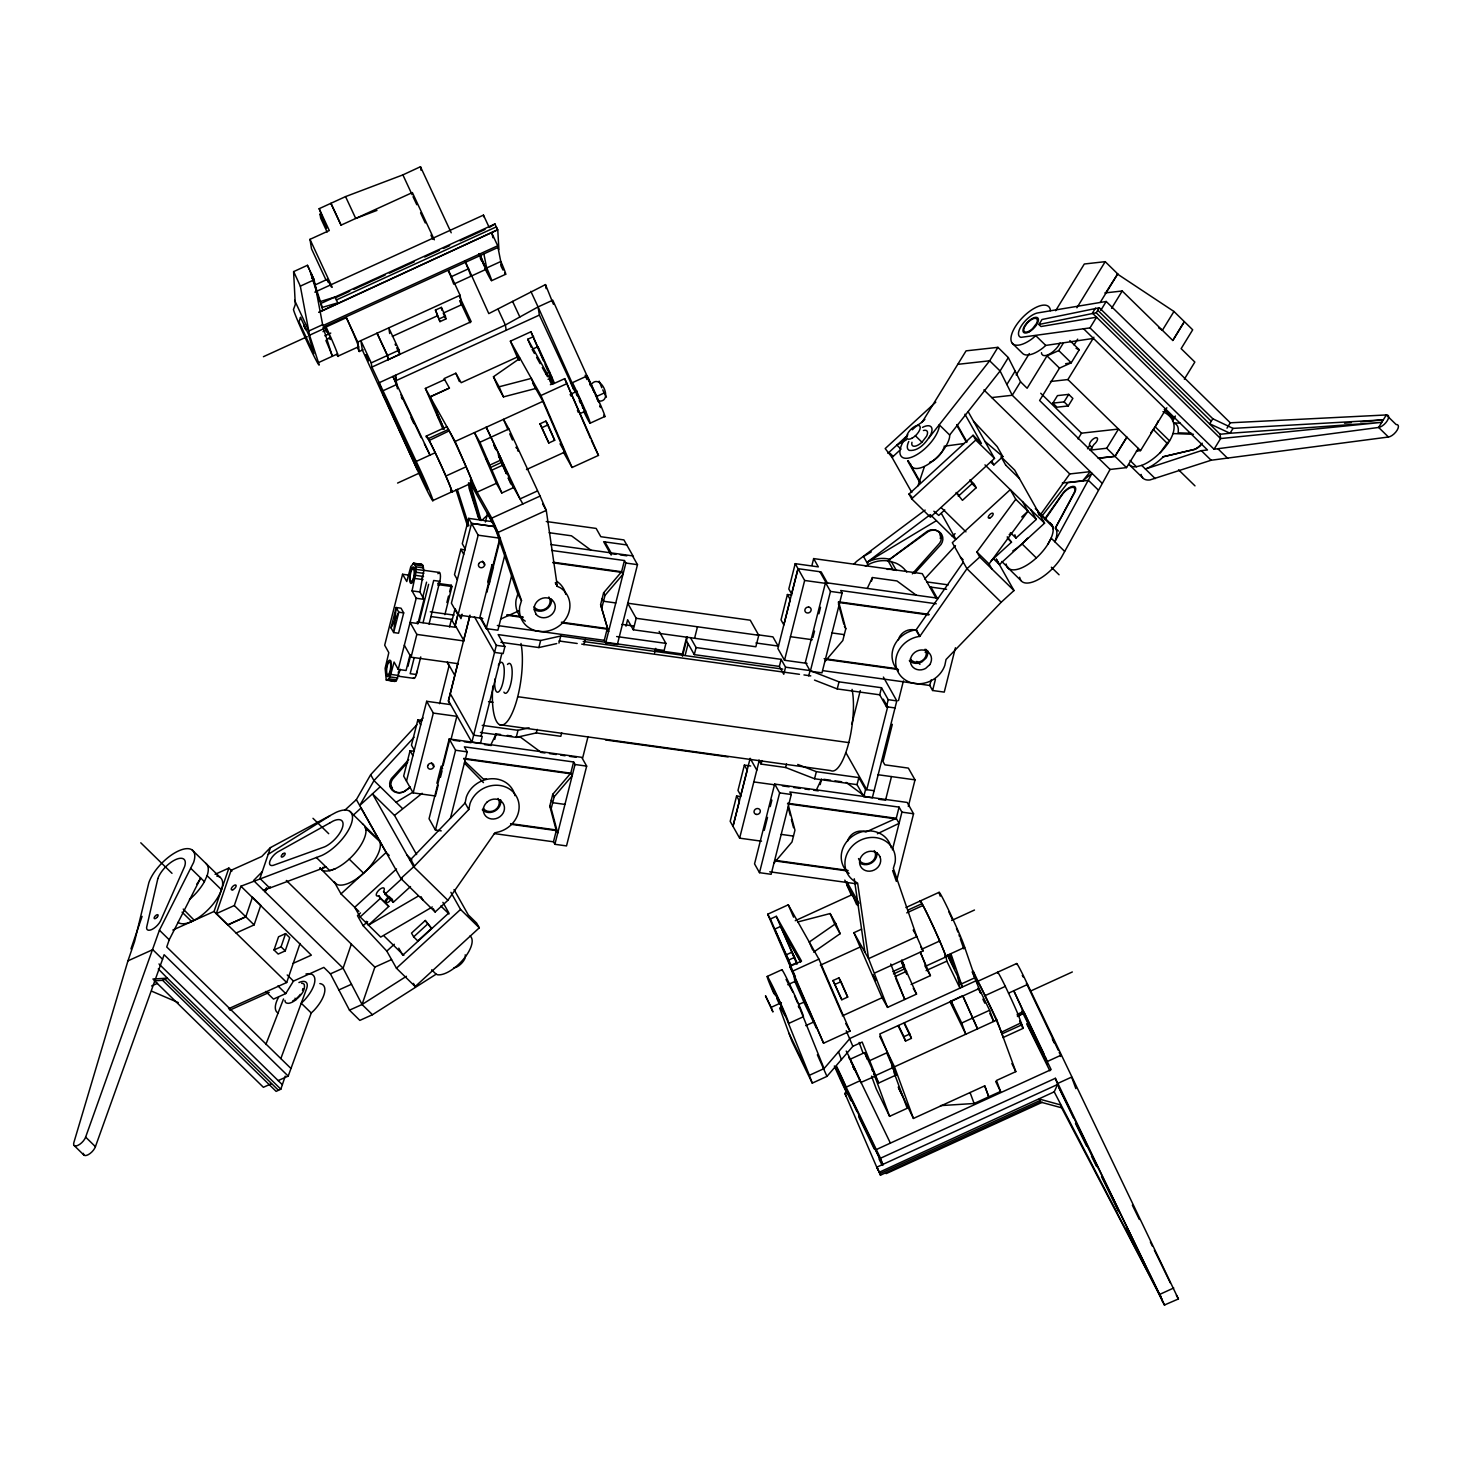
<?xml version="1.0" encoding="UTF-8"?>
<svg xmlns="http://www.w3.org/2000/svg" width="1472" height="1472" viewBox="0 0 1472 1472"><rect width="100%" height="100%" fill="white"/><g stroke="black" fill="none" stroke-linecap="round" stroke-linejoin="round"><path stroke-width="1.5" d="M410.007 654.93L406.07 670.496L398.231 669.41L416.19 598.258L412.031 590.879L415.987 572.258L415.785 566.83L413.761 563.15L410.817 566.536L406.769 581.532L402.574 574.264L408.922 575.147M417.864 623.797L424.028 599.343L419.87 591.965L423.862 570.437L422.464 564.714L413.761 563.15M1050.309 310.739L1050.327 309.819A25.852 11.169 -45.6 0 0 1028.394 312.248A25.852 11.169 -45.6 0 0 1011.062 340.529A25.852 11.169 -45.6 0 0 1032.994 338.082L1035.754 335.653L1045.764 345.423L1093.42 338.413M912.364 429.769A25.852 11.169 -45.6 0 1 917.369 425.353L922.263 422.004L966.074 350.851L997.924 347.337L1008.32 357.586L1000.095 370.981L949.661 434.994L949.624 436.982A25.852 11.169 -45.6 0 1 929.77 463.257A25.852 11.169 -45.6 0 1 910.432 463.809M416.907 724.702L370.65 774.714L356.371 799.627L400.862 878.49L435.142 911.996L447.893 900.312L413.65 866.769L409.97 860.255L465.097 802.994L466.33 797.07A25.852 23.147 -29.4 0 1 491.832 778.725A25.852 23.147 -29.4 0 1 514.961 795.671M400.862 878.49L414.478 866.07L468.777 809.526L470.01 803.602A25.852 23.147 -29.4 0 1 512.845 791.697A25.852 23.147 -29.4 0 1 498.861 831.864L494.923 832.802L447.893 900.312M439.558 703.69L449.07 665.786L447.175 662.437M457.645 664.24L448.371 701.316L450.193 704.554L426.659 701.298L406.493 781.098M898.49 700.58L903.403 680.947M402.574 574.264L384.689 645.196L388.81 652.685L385.13 668.325L386.253 679.99L395.931 681.094L400.366 669.318M391.018 627.845L396.152 607.513L401.046 608.194L403.696 612.886L398.562 633.218L393.668 632.537L391.018 627.845L398.802 612.205L396.152 607.513L393.668 632.537L398.802 612.205L403.696 612.886M387.118 680.414L390.08 676.918L394.073 662.032L398.231 669.41M422.648 597.706L426.567 582.158M407.91 666.43L410.706 655.334M419.115 622.067L428.628 584.329M458.381 663.743L411.074 657.193L416.834 634.414L410.081 622.435L417.919 623.539L417.054 621.975L455.934 627.366L451.444 619.381L430.946 616.547M414.092 658.15L410.173 673.679L416.318 674.526L420.753 656.917M423.053 622.638L433.688 580.483L439.815 581.33L429.033 624.146M446.881 602.563L448.518 596.068M449.622 591.744L451.26 585.249L437.718 583.372M414.331 751.309L410.062 750.72L403.659 776.075L413.135 792.874L435.436 795.984L438.178 785.165M422.133 720.434L417.846 719.826L411.461 745.182L414.276 750.186M465.17 549.866L460.883 549.258L454.498 574.614L457.332 579.637M492.218 521.64L468.685 518.383L462.282 543.72L465.115 548.725M444.875 614.67L451.978 586.537L451.26 585.249M498.254 534.336L493.819 526.479L471.518 523.406L451.407 603.207L458.05 615.002L482.798 618.442M449.53 626.98L451.444 619.381M452.07 620.522L455.05 608.727L458.031 614.026L455.069 625.821M413.135 792.874L433.32 713.074L426.659 701.298M458.05 615.002L478.161 535.201L468.685 518.383M485.374 522.026L487.563 513.378M469.991 615.149L448.426 700.635L471.868 742.238L480.461 743.434L482.246 736.368L473.653 735.172L450.211 693.551M436.89 783.27L441.195 766.176L442.612 768.678M450.45 818.266L467.213 751.861L464.379 746.838L573.602 761.981L570.768 773.186L552.754 794.291L549.792 806.086L556.287 830.594L553.472 841.8L554.889 844.302L566.518 845.922L586.666 766.121L581.698 757.326L449.199 738.944L429.051 818.763L435.436 830.061L441.25 830.87M499.468 539.709L479.89 617.302L486.257 628.599L497.904 630.218L511.87 574.853M443.109 765.698L449.659 739.735M486.846 592.351L489.569 581.55M493.378 566.389L499.928 540.426M440.459 777.234L442.078 770.813M450.892 739.919L456.854 716.33L433.32 713.074M435.436 830.061L455.566 750.242L449.199 738.944M486.257 628.599L505.282 553.233M471.868 742.238L496.322 645.343L480.7 617.596M481.013 736.166L501.878 653.421L503.13 653.605L504.914 646.521L498.18 634.598L540.647 640.486L560.74 636.014L664.13 650.44L665.914 643.374L659.162 631.396M494.702 739.459L496.119 733.866L500.572 734.491M480.442 732.43L516.212 737.38L517.997 730.314L529.147 727.83M500.866 642.289L538.862 647.551L540.647 640.486M516.212 737.38L536.286 732.927L537.188 729.376M558.955 643.08L560.74 636.014M561.697 732.78L560.814 736.313L536.286 732.927M583.924 644.718L585.249 639.418M600.613 604.624L608.543 631.654L600.613 604.624L603.594 592.848L621.607 571.725L624.422 560.538L551.614 550.436M510.784 824.283L556.287 830.594L557.704 833.115L551.209 808.606L554.171 796.812L572.185 775.689L570.768 773.186L463.827 758.356M602.03 607.145L605.01 595.35L623.024 574.246L621.607 571.725L553.104 562.23M550.675 544.511L632.537 555.864L637.486 564.659L617.357 644.46L605.71 642.859L604.293 640.338L607.126 629.133L561.605 622.84M554.889 844.302L575.018 764.502L573.602 761.981M605.71 642.859L625.839 563.04L624.422 560.538M582.599 758.172L588.046 736.57M625.986 626.17L627.624 619.73L633.291 629.777L755.854 646.778L758.761 635.278L750.26 620.209L627.679 603.207L636.18 618.295L633.291 629.777M654.58 652.85L655.702 648.398M686.743 636.806L682.401 653.973L655.169 650.201M682.474 656.236L687.295 637.118M685.29 654.801L688.105 643.669M694.582 638.278L697.47 626.796M696.072 647.551L781.135 659.346L785.551 667.184L783.766 674.268L779.35 666.43L694.287 654.635L696.072 647.551L690.442 637.578M740.858 796.591L736.589 796.002L730.186 821.339L739.625 838.157L761.502 841.193M744.372 765.109L737.987 790.464L740.784 795.45L747.206 770.132L744.372 765.109L750.683 765.992M787.41 594.541L781.025 619.896L783.858 624.919L790.225 599.527L787.41 594.541L791.697 595.13M936.192 598.386L922.263 573.657L813.648 558.587L818.322 566.867L795.211 563.666L788.808 589.002L791.623 593.989L798.045 568.689L821.155 571.89L827.595 583.335M798.008 568.67L777.878 648.49L784.521 660.266L807.006 663.394M779.35 666.43L781.135 659.346M739.625 838.157L759.276 760.306M784.521 660.266L804.65 580.465L795.211 563.666M883.402 677.083L896.798 700.874L872.344 797.769L863.77 796.591L857.035 784.65L814.568 778.762L785.625 767.501L761.098 764.097L761.999 760.564M812.029 565.082L813.648 558.587M896.779 880.274L913.56 813.758L907.194 802.442L774.677 784.079L754.547 863.88L759.497 872.675L771.144 874.294L791.274 794.494L789.875 791.973L899.079 807.116L901.913 812.139L892.4 849.841M938.253 598.258L825.516 582.618L805.368 662.437L810.336 671.232L821.983 672.851L842.113 593.032L840.696 590.511L936.266 603.778M764.244 830.374L767.519 817.402M770.242 806.582L771.88 800.087M812.894 637.578L814.531 631.083M818.892 613.787L820.53 607.292M785.625 767.501L786.508 763.95M808.735 675.887L810.06 670.588L785.551 667.184M759.497 872.675L779.645 792.874L774.677 784.079M810.336 671.232L830.466 591.413L825.516 582.618M839.279 604.238L845.793 628.746L842.812 640.522L824.798 661.646M814.568 778.762L816.353 771.678L797.732 764.446M895.013 707.94L886.438 706.744L879.704 694.821L837.237 688.933L839.022 681.849L810.06 670.588M820.18 784.594L821.597 779.001L816.426 789.857M871.479 581.274L872.436 577.539L896.945 580.943L916.283 595.203M851.773 724.371L860.292 690.589M887.174 569.351A30.838 27.6 -29.4 0 1 893.026 569.609L896.466 570.069M857.035 784.65L858.82 777.584L816.353 771.678M879.704 694.821L881.489 687.737L839.022 681.849M863.77 796.591L865.554 789.507L858.82 777.584M886.438 706.744L888.223 699.678L881.489 687.737M908.316 806.472L915.014 779.866L891.48 776.59L885.537 800.179L878.802 799.259M899.079 807.116L896.264 818.322L899.098 823.345L877.386 833.759M955.438 647.772L944.251 692.116L932.604 690.497L929.77 685.474L931.187 679.88M932.604 690.497L935.438 679.31M458.142 613.622L455.179 625.214L463.68 640.283L469.789 616.308M462.098 614.174L460.975 618.645L459.08 615.296M127.954 960.848L73.913 1142.382A8.078 3.496 -45.6 0 0 77.814 1145.418A8.078 3.496 -45.6 0 0 85.634 1137.102L159.418 930.194L193.586 862.482A30.838 13.303 -45.6 0 0 178.646 850.871A30.838 13.303 -45.6 0 0 148.856 882.666L134.614 941.381L127.954 960.848L152.757 949.661L162.546 959.247L95.422 1146.67A8.078 3.496 -45.6 0 1 88.394 1154.6A8.078 3.496 -45.6 0 1 83.389 1153.349M470.286 483.166L494.739 526.81L517.813 594.062L516.065 599.914A25.852 23.129 -29.4 0 0 525.265 621.166M447.028 427.211A30.838 1.288 65.4 0 1 448.408 429.456L450.524 433.412A30.838 1.288 65.4 0 1 466.109 466.79A30.838 1.288 65.4 0 1 471.702 482.411L470.322 480.166L491.777 518.126L498.419 533.342L521.493 600.613L519.745 606.464A25.852 23.129 -29.4 0 0 553.895 629.022A25.852 23.129 -29.4 0 0 560.427 587.825L557.318 586.353L555.478 583.078M154.431 980.794L162.619 980.334L276.129 1091.378L280.839 1089.188L285.237 1076.142M917.976 485.815L924.416 466.624M236.09 933.027L254.104 924.913L260.765 905.317L252.448 897.202L245.824 916.817L227.81 924.931L216.292 913.652L231.141 870.265L261.814 856.465L270.259 847.706L336.021 812.397A30.838 13.322 -45.6 0 1 351.422 823.51A30.838 13.322 -45.6 0 1 321.853 855.453L240.911 886.218L234.306 905.538L216.292 913.652M322.81 867.431A30.838 13.322 -45.6 0 0 326.066 867.008L269.726 888.039L259.937 878.453L270.498 847.596M270.186 886.678L269.726 888.039L263.359 890.118L253.57 880.532L262.274 871.645M278.153 1080.595L288.199 1076.106L311.254 1012.994L313.941 1010.436A25.852 11.15 -45.6 0 0 319.866 983.572M130.953 948.925L142.085 916.394M162.546 959.247L164.11 954.702L288.199 1076.106M196.678 884.267A30.838 13.303 -45.6 0 0 200.689 878.03L169.225 939.78L166.741 946.974L290.849 1068.378M194.304 920.35L183.227 909.089M172.831 930.046L214.047 911.462L228.896 868.075L231.932 871.056M266.469 887.8L265.089 891.811L343.105 968.171L362.057 1004.511L372.471 1014.705L436.135 974.188L437.626 974.777A25.852 11.169 -45.6 0 0 463.496 959.174A25.852 11.169 -45.6 0 0 470.065 935.971M274.013 949.974L278.539 936.799L285.568 933.616L289.745 937.701L285.237 950.875L278.19 954.058L274.013 949.974L281.06 946.809L285.568 933.616M228.528 1008.762L286.69 982.523L300.049 943.478M351.348 944.104L343.105 968.171L330.427 973.857L323.84 967.398L293.462 981.088L285.752 993.582L273.479 999.102L265.678 991.447M330.427 973.857L349.471 1010.178L362.057 1004.511L374.863 967.122L391.534 959.578M280.839 1058.589L306.654 988.54A15.953 6.882 -45.6 0 0 298.926 982.542M265.843 1044.494L283.526 998.973M189.483 899.521A30.838 13.303 -45.6 0 0 204.406 881.654L207.092 875.693A30.838 13.303 -45.6 0 0 205.786 863.31M1149.577 1274.108L1161.555 1298.709L1061.625 1107.79L1040.428 1102.05L880.477 1175.19L879.373 1172.19L1054.21 1091.838L1057.614 1084.478L1055.35 1078.295L880.514 1158.225L882.777 1164.444L847.854 1091.985L844.91 1093.328L846.014 1096.327M490.93 744.74L496.119 733.866M867.247 588.414L872.436 577.539M1019.654 577.226A30.838 13.303 -45.6 0 0 1036.325 580.538A30.838 13.303 -45.6 0 0 1061.367 557.465L1110.054 469.458L1126.522 467.618L1138.298 448.426M1167.664 442.226L1160.194 452.787M1142.64 477.774L1129.134 464.563A30.838 13.322 -45.6 0 0 1136.421 466.734L1141.702 465.391A30.838 13.322 -45.6 0 0 1159.752 453.045C1171.528 441.582 1183.488 421.82 1162.972 411.608M957.794 364.338L989.662 360.787L1000.095 370.981L1012.258 395.269L1092.003 473.34L1054.817 541.751A30.838 13.303 -45.6 0 0 1055.369 528.062L1075.038 491.795A10.451 4.508 -45.6 0 0 1072.812 486.367A10.451 4.508 -45.6 0 0 1063.097 492.918L1044.844 518.77M1047.88 544.235L1051.118 538.126L1064.606 551.338M1055.626 527.62L1073.382 494.261A9.789 4.232 -45.6 0 0 1072.15 487.342A9.789 4.232 -45.6 0 0 1061.625 495.567L1044.899 519.708M908.776 441.49A16.155 6.974 -45.6 0 0 907.819 449.107L909.126 450.358C918.602 451.518 926.164 442.52 930.525 435.031A16.155 6.974 -45.6 0 0 922.502 427.395M410.504 886.567L393.245 902.336L384.946 894.203L383.861 890.891A5.299 2.282 -45.6 0 0 382.223 887.984A5.299 2.282 -45.6 0 0 376.74 893.007A5.299 2.282 -45.6 0 0 378.378 895.933L388.792 906.402L368.478 925.115L360.143 916.946L354.715 907.304L396.52 868.958M393.245 902.336L392.159 899.006M1014.87 534.759L1015.956 538.071L1036.306 519.414L1030.86 509.754M1100.762 310.408L1106.208 301.466L1230.279 422.795L1386.311 414.957L1396.1 424.525A8.078 3.496 -45.6 0 1 1397.112 430.229A8.078 3.496 -45.6 0 1 1388.427 437.018L1211.143 460.239L1149.926 479.946A30.838 13.322 -45.6 0 1 1141.131 474.426M1227.004 428.168L1230.279 422.795M1106.208 301.466L1038.257 312.837A15.953 6.882 -45.6 0 0 1022.194 324.613A15.953 6.882 -45.6 0 0 1020.924 337.364L1089.998 327.906L1096.548 317.198L1040.98 326.526L1038.901 324.484L1042.029 319.498L1099.345 307.758L1212.836 418.766L1233.039 428.389L1383.294 419.87L1360.496 421.82M1089.998 327.906L1214.069 449.236L1220.582 438.564L1220.122 434.277L1096.217 312.763L1038.901 324.484M997.924 347.337L989.662 360.787L928.63 438.27M1006.866 384.523L1015.128 371.073M1016.177 374.955L1029.333 353.556M1055.626 310.721L1084.312 264.003L1105.214 261.666L1117.726 273.902L1100.228 302.404M1008.32 357.586L1020.538 381.782L1012.258 395.269L991.742 397.569M1063.318 343.105L1058.736 350.575L1046.997 355.893L1027.125 388.258L1020.538 381.782M1076.915 307.777L1105.214 261.666M1105.748 292.781L1117.726 273.902M1069.868 340.566L1079.252 349.747L1071.23 362.811L1059.49 368.129L1039.618 400.494L1110.054 469.458M1074.1 344.963L1077.651 339.149M1052.866 403.126L1057.466 395.618L1068.709 394.367L1072.867 398.434L1068.267 405.941L1057.025 407.192L1052.866 403.126L1064.09 401.874L1068.267 405.941M1050.493 381.506L1067.899 379.555L1093.88 337.217M1111.581 308.329L1122.216 290.996L1172.798 340.474L1184.353 321.65L1172.798 340.492M1064.09 401.874L1068.709 394.367M1077.982 438.914L1081.515 433.173L1118.499 429.051L1106.723 448.242L1090.09 450.138L1093.972 444.434A5.299 2.282 -45.6 0 0 1097.542 438.638A5.299 2.282 -45.6 0 0 1093.034 439.134A5.299 2.282 -45.6 0 0 1089.482 444.93L1092.426 448.022M1087.514 448.794L1089.648 445.317M1117.303 273.958L1173.957 311.475L1162.383 330.298L1158.611 327.796M1136.421 451.076L1140.542 450.616L1166.836 407.744M1184.334 379.187L1194.841 362.057L1181.133 348.643L1192.688 329.802L1173.957 311.475M1172.558 420.974L1173.846 418.876A14.444 6.238 -45.6 0 0 1175.318 416.006M1233.039 428.389L1230.022 433.265L1220.122 434.277M1095.499 308.108L1092.39 313.113L1220.582 438.564L1381.766 422.354L1230.022 433.265L1209.69 423.789L1212.836 418.766M1096.217 312.763L1099.345 307.758M267.334 888.315L265.089 891.811L263.359 890.118M1041.624 516.506L1067.862 482.65L1082.619 481.013L1090.255 471.647L1069.758 473.947L1040.189 515.09M898.306 670.754A25.852 23.129 -29.4 0 1 912.309 630.605L916.246 629.666L963.295 562.175M1001.199 602.25L946.054 659.474L944.822 665.399A25.852 23.129 -29.4 0 1 901.968 677.286A25.852 23.129 -29.4 0 1 915.97 637.137L919.926 636.217L966.957 568.707L979.726 557.042L976.893 552L1015.754 499.266L1010.307 489.606L952.329 542.69L966.957 568.707L1001.199 602.25L1013.987 590.548L996.323 559.158M1150.736 433.026L1155.152 426.77A30.838 13.322 -45.6 0 0 1158.317 420.679M1013.987 590.548L991.926 569.002L989.092 563.96L1027.971 511.262L1022.506 501.566M773.978 863.107L791.991 841.984L794.954 830.19L788.458 805.681M293.664 271.566L300.325 286.138L309.543 335.211L319.166 364.743A30.838 1.288 65.4 0 1 307.078 341.817A30.838 1.288 65.4 0 1 293.48 309.451L295.302 304.557L293.59 271.639L307.464 265.273L314.125 279.827L322.828 325.662L497.702 245.769L491.924 233.349L492.936 237.746M315.008 284.998L327.281 279.312L331.292 286.893M869.106 1060.907L886.733 1052.848L896.264 1074.946L878.655 1083.024L862.169 1042.047L852.858 1046.316L826.951 1076.382L812.268 1083.134L809.379 1075.296L824.081 1068.58L849.97 1038.441L976.175 980.72L963.718 944.472A30.838 1.288 65.4 0 0 946.68 906.053A30.838 1.288 65.4 0 0 940.24 896.172M407.762 762.165L394.091 777.51A9.789 8.758 -29.4 0 0 393.245 790.262A9.789 8.758 -29.4 0 0 406.732 789.857L410.302 787.189M912.327 573.859L938.124 544.898A9.789 8.758 -29.4 0 0 938.989 532.146A9.789 8.758 -29.4 0 0 925.502 532.551L888.002 560.593M408.682 759.644L391.442 778.522A10.451 9.347 -29.4 0 0 392.086 790.114A10.451 9.347 -29.4 0 0 404.211 791.476L410.007 787.318M914.517 573.418L941.086 544.401A10.451 9.347 -29.4 0 0 940.442 532.809A10.451 9.347 -29.4 0 0 928.317 531.466L889.861 559.268A30.838 27.582 -29.4 0 0 866.861 562.433L930.267 514.63L955.052 538.899M419.998 721.372L423.071 718.023M414.074 737.27L373.98 780.602L359.702 805.515L380.236 786.729M924.618 578.974L955.457 545.652M1021.715 517.003L1027.971 511.262L1036.306 519.414M344.65 810.354L356.371 799.627M352.728 815.672L361.1 807.962L386.161 852.472L389.197 855.453M416.613 854.57L394.514 815.414L422.188 793.279M335.046 883.31L319.866 867.836L322.386 870.228M380.199 841.91L365.479 828.147M358.874 911.389L340.989 893.89L386.161 852.472M360.474 912.916L357.475 915.658L363.142 925.704L386.805 951.114L396.446 968.226L415.196 986.571L479.302 927.802L476.597 923.036L468.262 914.866L454.02 889.566M360.143 916.946L380.494 898.288L379.022 895.657M384.946 894.203L402.169 878.416M363.142 925.704L367.632 921.582M935.787 402.169L885.187 448.574L892.05 457.424L911.812 492.476M887.892 453.339L906.752 436.043M921.582 422.446L924.876 419.428M892.05 457.424L899.539 450.542M386.805 951.114L394.312 944.251M425.242 920.515L411.516 933.101L413.65 936.873L417.809 940.958L431.535 928.372L425.242 920.515L431.535 928.372M413.65 936.873L427.377 924.287M968.153 411.663L994.52 458.399L930.414 517.187L911.665 498.842L908.978 494.058L973.066 435.27L981.401 443.44L964.933 414.221M396.446 968.226L460.534 909.457L450.91 892.345M911.665 498.842L975.752 440.054L973.066 435.27M958.29 496.266L972.017 483.681L969.882 479.89L974.059 483.975L976.175 487.747L962.449 500.333L956.156 492.494L958.934 495.199M944.766 509.919L938.768 515.421L933.855 511.226M990.601 462.098L993.876 464.894L1002.855 456.633L997.188 446.586L973.526 421.176M1038.606 512.587L1052.627 526.976M991.134 560.832L1011.503 542.156L1007.253 536.82M993.324 558.624L999.414 564.586L1044.568 523.167L1014.705 470.138L1001.015 456.706L1005.744 465.226M952.292 536.213L955.107 533.637M1045.764 345.423L1043.004 347.87A25.852 11.169 -45.6 0 1 1022.322 353.133L1012.331 343.344M925.134 510.085L856.943 561.126A30.838 27.582 -29.4 0 0 854.128 563.96M493.47 376.74L499.118 386.786L531.318 378.396L535.679 388.498L503.479 396.888L497.83 386.842L493.47 376.74L520.002 358.285M797.916 921.932L830.116 913.542L835.783 923.588L809.25 942.043L812.746 950.121M813.611 952.145L840.144 933.69L835.783 923.588M362.057 1004.511L406.419 976.286M268.198 854.312L329.967 815.819M318.946 312.138L497.683 229.761L496.34 226.854L336.37 299.957M396.078 802.277L413.485 791.826M871.277 551.89L863.549 556.526L868.13 564.678M866.861 562.433L936.45 520.665M366.307 921.27L368.478 925.115L418.25 896.098M432.308 906.973L380.696 937.094L368.478 925.115M906.494 439.742L896.871 445.096L901.048 449.181M178.038 922.318A30.838 13.303 -45.6 0 0 191.673 921.546L197.726 918.197A30.838 13.303 -45.6 0 0 220.303 892.676A30.838 13.303 -45.6 0 0 216.715 876.024M596.05 395.747L552.754 300.196L538.071 306.912L505.374 324.999L379.169 382.72L384.063 397.495L420.624 477.057A30.838 1.288 65.4 0 0 432.934 500.462A30.838 1.288 65.4 0 0 419.502 468.446L371.901 367.098L371.22 362.885L360.861 340.621L362.388 350.097L384.063 397.495M465.115 261.17L488.796 313.61L545.486 284.593L553.398 304.226M162.619 980.334L167.348 978.144L280.839 1089.188M557.318 586.353L546.278 510.379L540.077 496.082L508.889 428.978L479.909 442.262L474.481 432.602L496.395 483.313L501.823 492.973L513.581 487.6L502.173 462.134L490.47 467.489L487.821 462.447L486.238 458.51L489.79 465.115L501.492 459.761L486.257 427.193M893.467 973.967L905.17 968.613L916.522 994.097L887.542 1007.382L882.096 997.74L853.926 932.696L861.562 929.182M874.773 972.974L923.073 950.894L916.412 935.677L893.338 868.388L895.086 862.537A25.852 23.147 -29.4 0 0 860.936 839.978A25.852 23.147 -29.4 0 0 854.404 881.176L857.624 883.09L868.572 958.658L887.542 1007.382M327.134 232.024L320.675 218.132L319.994 213.863L326.692 228.105L319.166 208.674L345.552 196.604L402.886 174.892L420.477 166.722L451.223 232.797M326.03 280.085L311.512 248.805L309.985 239.347L329.305 230.534L319.166 208.674M341.062 225.161L330.906 203.302L341.081 225.142L412.381 192.574L434.332 239.826M300.325 286.138L314.125 279.827L311.402 273.939L312.027 278.3M314.824 292.137L483.46 215.114L489.238 227.534L494.997 223.946L322.166 302.901M335.174 297.914L349.747 291.254M353.906 289.358L385.13 275.08M389.307 273.185L414.294 261.777M424.69 257.011L439.263 250.369M443.44 248.455L449.678 245.603M460.092 240.856L485.079 229.448M319.148 312.322L497.683 229.761M322.662 324.668L308.862 330.979L294.621 300.306M497.702 245.769L497.978 247.443L323.086 327.336L332.341 356.279A30.838 1.288 65.4 0 0 325.901 340.529M363.087 349.747L359.223 351.514L357.714 342.056L346.362 317.658L326.122 326.986L331.126 338.137A30.838 1.288 65.4 0 1 337.566 353.887L338.21 356.058L358.469 346.785M309.543 335.211L323.343 328.9M263.414 356.702L307.225 336.683M323.012 331.66L326.95 329.857M480.571 256.717L485.834 269.413L453.726 284.133L451.021 276.81L468.63 268.75M324.834 335.782L330.758 333.077M326.453 339.517L330.39 337.714M357.714 342.056L460.092 295.283L448.647 270.627M491.464 280.747L505.558 274.307M318.541 362.572L337.566 353.887M435.473 310.058L441.361 307.372L445.39 316.075L445.869 318.946L439.981 321.632L435.473 310.058L439.981 321.632M392.343 336.389L437.166 315.91M443.274 313.113L461.619 304.722L460.092 295.283M439.521 318.762L445.39 316.075M371.22 362.885L399.114 350.115L388.774 327.87L389.694 333.537M371.901 367.098L471.187 321.669L459.54 296.645M399.114 350.115L399.758 354.402L388.056 359.757L387.375 355.488L377.034 333.242M530.84 291.364L538.071 306.912L539.378 315.082L396.262 380.549L395.416 375.286L397.422 388.81M518.365 359.683L510.379 341.173L530.932 331.77L549.166 372.545M531.245 347.318L527.749 339.241L533.618 336.554M518.218 356.647L461.178 382.702L455.842 373.226L444.084 378.598L449.42 388.074L430.1 396.906L444.121 429.364M442.943 428.959L425.371 388.424L444.691 379.574M449.438 388.001L430.118 396.851L443.826 428.518M545.781 374.035L549.7 372.25L537.979 346.656L532.11 349.342L534.428 353.464M548.081 379.353L552 377.568L550.105 374.219M426.236 436.117L446.513 426.843M426.586 437.662A30.838 1.288 65.4 0 1 428.15 438.711L448.408 429.456M550.381 384.67L554.3 382.886L549.7 372.25M429.106 440.514L449.199 430.854M563.482 452.272L572.056 467.489L598.478 455.4L564.696 378.654L552.938 384.026L527.749 339.241M510.379 341.173L540.942 395.508L567.382 383.419M425.371 388.424L455.161 441.434L543.278 401.175M416.19 461.435L435.215 452.714L438.527 459.742A30.838 1.288 65.4 0 1 450.524 490.194M577.208 391.184L570.161 394.404L570.934 395.968M590.934 384.91C600.447 371.386 614.321 402.886 598.368 401.065M397.587 483.055L420.403 472.604M596.602 396.446L604.826 392.693M540.022 423.789L545.891 421.102L548.026 424.874L554.686 440.294L548.817 442.98L540.022 423.789L548.817 442.98M542.156 427.561L548.026 424.874M580.428 413.43L585.727 411.001M450.69 490.434L451.426 491.666A30.838 1.288 65.4 0 0 445.85 476.045L466.109 466.79M590.014 423.255L604.698 416.539M490.47 467.489L491.942 470.12L503.645 464.766M432.639 500.646L451.665 491.924M451.959 492.016L472.236 482.761M496.395 483.313L477.075 492.145L455.161 441.434M526.479 469.568L565.193 451.886M537.243 491.041L520.039 498.916L486.22 427.23M491.777 518.126L540.077 496.082M767.703 914.222L788.256 904.82L818.91 959.137L850.006 1031.118L823.584 1043.206L789.783 966.46L801.522 961.087L776.278 916.32L770.39 919.006L767.703 914.222L795.248 977.978M780.638 926.422L774.769 929.108L791.071 965.319L796.959 962.651L780.638 926.422L800.4 961.455M795.266 920.681L852.306 894.59L856.686 904.746M786.49 954.702L792.359 952.016M905.906 907.543L939.173 892.271M907.819 910.138L922.006 903.661L924.122 907.635A30.838 1.306 65.4 0 1 939.706 940.994A30.838 1.306 65.4 0 1 945.282 956.616M767.206 976.433L781.89 969.717M906.752 912.879L922.962 905.464M789.783 966.46L792.47 971.226L818.91 959.137M820.382 965.19L861.12 946.57M787.814 984.713L794.862 981.493L794.144 976.562M951.648 920.478L974.482 910.027M771.162 1007.345L765.495 995.808L772.929 1011.963L771.162 1007.345L781.43 1002.653M833.023 980.554L838.893 977.868L841.009 981.64L847.688 997.059L841.8 999.746L833.023 980.554L841.8 999.746M835.139 984.326L841.009 981.64M798.523 1004.493L803.97 1002.174L794.862 981.493M921.472 949.348L939.706 940.994M892.786 971.594L904.489 966.258L901.802 960.02M894.958 976.598L906.66 971.244M945.006 956.174A30.838 1.288 65.4 0 0 945.668 956.046L964.694 947.342M925.557 966.239L945.815 956.966M805.773 1025.634L814.053 1021.844M926.09 970.618L946.827 961.142L945.723 955.291M842.297 1015.901L883.034 997.28M911.094 984.455L930.414 975.623L920.294 952.218M977.353 981.493L1016.655 963.534M950.434 1001.199L953.948 1008.449L951.096 1001.052L962.78 995.698L977.555 1028.836L962.706 995.753M972.293 971.906L979.064 988.577L879.778 1033.988L893.467 1067.347L875.84 1075.406M985.044 995.642L1005.321 986.387L1008.541 993.158A30.838 1.306 65.4 0 1 1018.109 1014.429L1023.206 1028.321L1002.929 1037.594A30.838 1.306 65.4 0 0 1001.972 1033.896L1000.242 1029.48A30.838 1.306 65.4 0 0 985.044 995.642A30.838 1.306 65.4 0 0 977.408 982.413M860.531 1082.601L875.435 1076.05L864.653 1052.609L849.97 1059.325L860.108 1080.706L846.142 1087.164L844.781 1084.036A25.852 1.086 65.4 0 0 836.519 1066.188M909.806 1033.988L911.407 1038.367L905.538 1041.054L903.937 1036.674L909.806 1033.988L904.415 1022.874M1008.541 993.158L1027.566 984.455L1178.41 1298.966L1164.407 1305.02L1126.558 1227.832M1030.621 991.042L1072.334 971.962M950.047 1001.733L965.798 1034.209L961.694 1023.022L989.607 1010.27L979.064 988.577M984.731 1085.839L988.761 1096.824L984.731 1085.839L913.431 1118.444L894.498 1066.814L996.875 1020.004L973.231 971.281L977.721 983.554M1017.134 1014.392L1023.058 1011.687L1023.574 1013.288L1017.704 1016.526M1017.226 1015.956L1023.574 1013.288M1021.458 1022.635L1001.365 1032.277M1001.972 1033.896L1022.23 1024.641M871.553 1076.142L876.208 1088.783L889.585 1116.346L907.194 1108.287L893.854 1072.058M996.875 1020.004L1015.809 1071.634L996.489 1080.466L1000.518 1091.451L974.114 1103.503L940.516 1105.619M1027.603 1024.935A30.838 1.306 65.4 0 0 1028.431 1025.929L1047.291 1063.667L1023.334 1012.037A30.838 1.306 65.4 0 0 1013.766 990.766L1047.218 1061.533L1061.018 1055.222M836.666 1067.623L876.3 1149.558L1051.137 1069.61L1047.218 1061.533M1055.35 1078.295L1057.834 1083.392L1071.634 1077.081L1075.866 1088.636M880.477 1175.19L876.907 1167.13L1057.614 1084.478L1161.022 1297.255L1054.21 1091.838M879.925 1173.681L1039.876 1100.559M886.162 1173.644L1042.268 1102.27M1173.736 1287.982L1159.936 1294.293L1162.604 1301.579M497.996 532.478L546.278 510.379L542.598 503.847M500.738 619.013L518.99 610.806M215.078 874.313L228.896 868.075M227.755 924.876L245.769 916.743L254.104 924.913M151.616 985.982L157.522 983.333M293.112 963.369L311.346 955.162L240.911 886.218M229.761 1010.16L269.229 992.404M338.854 989.938L351.495 984.253M372.471 1014.705L359.849 1020.39L349.471 1010.178M271.437 1083.686L263.396 1087.293L154.008 980.26M376.961 210.404L355.727 218.445L345.552 196.604M421.599 564.254L412.804 563.518M335.358 868.682L329.783 870.633L316.278 857.422M1083.429 328.624L1207.482 449.972L1201.336 450.653L1145.418 469.016A30.838 13.322 -45.6 0 0 1163.45 456.67L1194.307 449.402A10.451 4.508 -45.6 0 0 1202.238 443.182M1162.806 456.872L1193.24 449.751A9.789 4.232 -45.6 0 0 1200.655 445.409M538.862 647.551L556.729 643.577M1065.599 363.713L1071.23 362.811L1058.736 350.575M944.049 446.255L964.068 443.532M1214.069 449.236L1378.638 427.45A8.078 3.496 -45.6 0 0 1387.323 420.661A8.078 3.496 -45.6 0 0 1386.311 414.957L1378.638 427.45L1388.427 437.018M1098.333 458.197L1115.003 456.338L1126.834 437.202L1115.003 456.338L1098.388 458.252M1082.619 481.013L1088.434 480.369L1098.222 489.955M1104.81 292.946L1122.216 290.996M1153.441 429.585L1167.535 443.679M1062.287 483.037L1082.785 480.755L1092.003 473.34L1101.792 482.926M1344.543 423.182L1351.388 422.593M152.867 979.046L167.348 978.144L158.277 968.926M1180.25 423.145L1173.662 422.961A30.838 13.322 -45.6 0 1 1178.078 432.823L1191.547 433.32M1172.926 433.559L1193.424 434.295M865.554 789.507L874.129 790.703M478.161 535.201L500.462 538.274M501.878 653.421L494.537 652.409L474.444 616.75M546.278 521.511L596.16 528.43L600.815 536.71L623.926 539.911L633.438 556.729M926.918 581.918L948.318 584.881M549.166 532.717L571.467 535.808L590.806 550.068M471.518 523.406L495.052 526.663L488.483 515.034M626.796 544.934L603.649 541.733L611.174 555.073M929.752 586.942L946.588 589.278M615.94 554.3L611.561 553.693L604.918 541.898M620.319 554.907L626.87 555.809M804.65 580.465L826.528 583.501L819.886 571.706M625.839 563.04L637.486 564.659M830.466 591.413L842.113 593.032M838.488 601.809L928.998 614.358M552.957 562.819L620.834 572.24M838.341 602.398L928.832 614.946M414.626 563.61L422.464 564.714M415.306 564.862L423.145 565.947M415.785 566.83L423.623 567.916M416.006 569.351L423.862 570.437M424.175 570.363L439.484 572.479M415.987 572.258L423.826 573.362M615.774 602.95L603.52 601.257L602.103 598.736M832.048 632.942L844.302 634.634M415.693 575.386L423.531 576.472M415.159 578.496L422.998 579.582M438.435 584.66L451.978 586.537M790.464 636.695L812.342 639.731M757.123 634.69L772.929 636.879L778.246 646.3M636.18 618.295L758.761 635.278M412.031 590.879L419.87 591.965M621.902 624.386L633.199 625.95M755.927 642.97L778.504 646.116M416.19 598.258L424.028 599.343M507.104 614.67L522.946 616.86M561.402 622.196L606.648 628.47M824.154 658.628L896.558 668.674M506.994 615.259L522.928 617.467M825.663 659.438L898.472 669.539M616.658 636.548L665.914 643.374M430.266 611.818L454.057 615.112M497.352 625.508L604.293 640.338M822.83 670.643L929.77 685.474M583.225 641.461L782.791 669.134M559.047 640.982L577.19 643.485M581.734 644.129L799.443 674.305M803.97 674.93L810.778 675.887M416.834 634.414L464.14 640.982M496.322 645.343L504.914 646.521M888.223 699.678L896.798 700.874M390.945 674.434L398.802 675.519M398.526 676.237L413.816 678.353M390.08 676.918L397.918 678.003M389.105 678.831L396.943 679.917M517.721 696.698L848.81 742.606M388.093 680.009L395.931 681.094M386.253 679.99L394.974 681.499M488.52 701.647L493.028 702.273M877.846 774.714L891.48 776.59M499.56 724.666L830.65 770.574A47.178 13.653 -82.1 0 0 848.442 743.986A47.178 13.653 -82.1 0 0 852.067 689.393M605.489 739.938L728.07 756.921M482.227 725.346L517.997 730.314M507.251 735.411L511.722 736.037M516.175 736.644L520.628 737.27L539.966 751.53M823.823 779.314L830.521 780.234M834.974 780.859L841.653 781.779M453.137 740.232L459.853 741.152M464.342 741.778L471.058 742.716M484.509 744.574L491.243 745.513M540.555 752.339L545.026 752.965M549.516 753.59L556.25 754.529M560.722 755.136L565.101 755.743M569.48 756.35L576.049 757.27M753.811 781.926L775.707 784.962M782.423 785.882L789.158 786.821M793.629 787.446L800.363 788.366M804.834 788.992L809.324 789.618M813.814 790.243L818.285 790.869M575.018 764.502L586.666 766.121M779.645 792.874L791.274 794.494M455.566 750.242L467.213 751.861M901.913 812.139L913.56 813.758M787.649 803.252L896.264 818.322L865.83 832.03A12.935 11.574 -29.4 0 0 847.522 841.266M463.662 758.945L570.014 773.683M787.502 803.841L896.117 818.91M564.954 804.411L552.699 802.7L551.282 800.198M781.209 834.385L793.463 836.096M510.582 823.639L555.827 829.914M775.578 860.402L847.982 870.43M774.824 860.899L847.651 871.001M494.298 833.594L553.472 841.8M769.727 871.792L856.189 883.77M814.494 680.082L837.237 688.933M278.116 1012.883L277.417 1012.607A25.852 11.15 -45.6 0 1 278.576 997.225M151.818 991.245L178.278 1002.579M1076.069 348.33L1079.252 349.747M485.834 269.413L485.116 268.456M606.427 397.201L604.642 393.852M875.435 1076.05L873.761 1073.29M846.124 782.405L865.444 796.665M984.86 441.287L1002.855 456.633M1007.032 566.665L1009.553 569.057M916.835 661.37L919.945 664.35M1097.781 310.261L1211.254 421.268M1217.951 448.813L1227.74 458.399M1164.26 409.492L1173.846 418.876M1201.336 450.653L1211.143 460.239M1155.152 426.77L1169.522 440.846M1178.557 469.807L1194.988 485.87M1046.997 355.893L1059.49 368.129M1067.899 379.555L1140.542 450.616M1141.702 465.391L1155.207 478.602M1130.036 460.478L1136.421 466.734M1106.723 448.242L1126.522 467.618M1040.722 393.263L1081.515 433.173M983.903 389.896L1069.758 473.947M1005.762 465.152L1019.452 478.621M975.752 440.054L994.52 458.399M1055.369 528.062L1058.386 531.024M1035.294 508.778A30.838 13.322 -45.6 0 1 1037.815 511.17L1052.186 525.246L1053.161 529.055M984.989 464.894L1044.568 523.167M949.661 434.994L939.246 424.801L939.21 426.77A25.852 11.169 -45.6 0 1 909.512 457.847A25.852 11.169 -45.6 0 1 907.856 434.755M972.017 483.681L976.175 487.747M1051.339 567.217L1059.067 574.779M915.382 435.767L921.858 442.097M1010.418 532.662L1015.956 538.071M1021.991 543.867L1036.362 557.943M1007.345 538.09L1011.503 542.156M1001.788 561.494L1008.173 567.75M1007.566 567.438L1021.071 580.667M890.045 453.321L893.302 456.504M941.473 507.895L965.945 531.852M976.893 552L989.092 563.96M979.726 557.042L991.926 569.002M908.978 494.058L911.757 496.782M960.462 557.152L963.148 559.783M402.261 808.312L373.98 780.602L370.65 774.714M407.137 855.232L411.866 859.85M460.534 909.457L479.302 927.802M349.858 811.33L363.345 824.559M340.989 893.89L334.254 881.912L336.757 884.304A30.838 13.303 -45.6 0 0 363.584 873.19A30.838 13.303 -45.6 0 0 380.383 844.302L379.408 840.494L365.038 826.436L366.013 830.226M440.846 905.998L449.015 913.965M312.984 818.303L328.716 833.704M383.456 891.572L391.773 899.705M349.195 859.114L363.584 873.19M380.494 898.288L388.792 906.402M431.664 969.827L436.135 974.188M384.266 936.229L403.843 955.383M286.341 880.477L374.863 967.122M192.28 850.098L220.174 877.386M281.06 946.809L285.237 950.875M207.092 875.693L221.462 889.769M234.306 905.538L245.824 916.817M190.9 868.443L204.406 881.654M287.206 974.961L293.462 981.088M214.047 911.462L286.69 982.523M140.778 842.794L172.003 873.338M311.254 1012.994L301.245 1003.205L303.95 1000.647A25.852 11.15 -45.6 0 0 305.955 974.004M277.95 985.927L285.752 993.582M182.086 912.162L191.673 921.546M159.418 930.194L169.225 939.78M158.994 963.976L282.33 1084.68M164.974 979.23L278.484 1090.292M85.634 1137.102L95.422 1146.67M74.244 1145.621L84.033 1155.207M1015.754 499.266L1027.971 511.262M394.514 815.414L372.49 793.813L409.97 860.255M464.729 761.3L483.258 778.964A12.935 11.574 -29.4 0 1 486.514 779.019M464.379 763.066L483.46 782.607M1060.558 1056.454L1060.502 1055.59M1023.61 1013.822L1022.194 1011.614M1022.378 1027.327L1023.206 1028.321L1019.618 1021.09M954.61 967.38L949.035 956.119M500.94 264.5L501.51 265.328L497.978 247.443M303.729 325.146L305.845 329.838L304.998 327.704M590.438 384.615L589.794 383.75L590.309 385.388M599.858 406.401L600.576 407.578M483.589 265.015L484.141 265.751L479.173 253.718M470.341 275.043L471.15 276.129L465.906 263.433M798.358 1006.517L799.075 1007.694M1022.286 975.384L1023.261 977.077M1047.346 1062.49L1021.844 1011.062M848.7 1057.393L849.546 1058.865M913.155 930.028L914.02 931.518M913.652 930.782L916.854 936.542L868.572 958.658L853.926 932.696M920.846 946.974L923.073 950.894M925.428 966.81L930.414 975.623M904.489 966.258L901.637 960.774M913.266 988.319L916.522 994.097M846.805 881.746L858.967 903.274M858.544 905.869L846.97 885.132L851.497 895.491M835.415 925.318L840.144 933.69M847.688 997.059L838.893 977.868M845.719 1023.518L850.006 1031.118M781.006 927.194L800.658 962.044M792.764 953.985L794.659 957.334L788.79 960.02L785.938 954.978M465.097 802.994L468.777 809.526M410.798 859.556L414.478 866.07M433.246 908.647L435.142 911.996M421.047 896.687L422.924 900.036M991.981 461.527L993.876 464.894M957.113 424.562L966.957 442.005M956.653 425.003L966.478 442.428M996.434 559.286L999.414 564.586M941.344 513.415L955.696 538.936M908.206 460.607L920.221 481.914M907.635 460.865L919.706 482.282M930.985 587.107L937.627 598.883M891.462 561.844L896.356 570.51M893.026 569.609L888.15 560.924L895.473 562.948A30.838 27.6 -29.4 0 1 906.734 572.038M916.246 629.666L919.926 636.217M915.934 630.053L919.614 636.585M844.376 626.226L845.793 628.746M883.292 699.2L887.653 706.91L866.769 789.673L846.106 753.02M892.326 724.316L883.016 761.594L884.838 764.814L908.371 768.108L915.014 779.866M598.478 455.4L591.431 440.533M479.614 255.797L482.374 260.691M536.599 357.328L540.114 363.676M542.285 367.54L547.51 376.703M549.682 380.567L551.853 384.431M758.89 760.178L761.098 764.097M686.412 640.651L694.287 654.635M756.792 770.114L750.15 758.338L732.982 826.362L739.386 800.989L736.589 796.002M519.506 359.757L517.426 356.04L519.211 360.198M532.588 383.014L542.616 400.826L564.99 452.603L560.041 443.79M554.686 440.294L545.891 421.102M603.594 592.848L605.01 595.35M508.889 428.978L503.461 419.318L507.95 429.677M501.492 459.761L498.64 454.296M522.854 503.958L508.208 477.885L510.876 484.03M555.367 582.654L557.207 585.911M494.739 526.81L498.419 533.342M477.517 515.182L479.762 519.469L468.409 483.074M517.813 594.062L521.493 600.613M482.466 561.108L484.674 565.046M460.883 549.258L463.717 554.282M552.754 794.291L554.171 796.812M549.792 806.086L551.209 808.606M447.396 662.271L454.83 675.464M404.34 645.214L411.074 657.193M417.846 719.826L420.679 724.868M431.554 762.864L433.762 766.802M410.062 750.72L412.878 755.725M442.906 902.354L448.85 912.934L402.739 955.199L398.783 948.152M413.411 983.388L415.196 986.571M295.007 998.2L295.89 999.764M494.334 525.927L495.162 527.454M485.87 269.174L487.416 271.768L483.865 253.883M329.231 337.622L329.986 338.983M588.358 379.831L594.302 391.92M582.397 407.008L583.114 408.351M584.071 411.056L586.187 414.478L538.071 306.912M780.896 1007.106L782.258 1009.314L780.197 1003.959M428.15 438.711L430.266 442.667A30.838 1.288 65.4 0 1 445.85 476.045M892.474 1067.586L896.264 1074.946L891.646 1065.415M878.655 1083.024L873.908 1073.806L889.585 1116.346M326.747 331.715L325.938 330.096M400.918 394.754L421.176 437.607M591.137 385.94L592.057 387.762M577.374 394.478L575.11 390.466L575.626 392.104M516.819 448.353L516.157 447.138L516.47 448.132M775.873 994.594L773.794 990.693L774.125 992.202M781.135 1008.302C797.051 1039.894 760.454 959.56 774.401 993.655M1053.05 1039.95L1052.406 1038.772L1052.83 1039.931M1054.154 1042.765L1053.087 1040.502M1176.404 1295.268L1178.41 1298.966M980.444 992.956L979.45 990.877M850.761 1061.183L852.251 1064.201M1026.646 1023.758L1049.849 1070.806M1132.354 1205.145L1139.365 1219.478M1150.368 1242.018L1152.374 1246.103M1154.379 1250.206L1170.387 1282.977M1075.498 1123.394L1086.502 1145.915M1091.506 1156.146L1096.53 1166.394M1101.534 1176.643L1118.554 1211.456M401.359 397.164L402.316 399.133M1058.736 1087.495L1073.714 1118.26M1075.701 1122.345L1097.67 1167.462M1102.657 1177.729L1119.622 1212.578M1127.607 1228.991L1141.591 1257.695M972.385 971.906L975.163 977.629L961.363 983.958L962.394 987.05L957.72 976.451L959.946 988.154L946.827 961.142M1011.871 1063.52L1015.809 1071.634M995.661 1081.46L1000.518 1091.451M904.213 1023.555L911.407 1038.367M898.546 1025.561L903.937 1036.674M898.343 1026.242L905.538 1041.054M879.722 1036.362L894.498 1066.814M898.656 1087.992L913.431 1118.444M482.172 261.059L485.024 266.506L479.633 253.607M876.3 1149.558L880.514 1158.225M876.907 1167.13L879.373 1172.19M789.01 1033.307L809.379 1075.296L783.877 1012.037M812.268 1083.134L791.899 1041.164L779.663 1007.952M1057.834 1083.392L1164.61 1305.278M982.873 999.12L984.842 1003.186M989.773 1013.343L993.71 1021.458L989.607 1010.27M947.416 955.236L961.363 983.958L950.894 953.654A30.838 1.288 65.4 0 1 951.004 954.684M898.214 1087.127L903.164 1097.302M846.234 1030.731L852.858 1046.316M853.245 1066.262L890.394 1143.118M803.822 1002.082L816.518 1028.339M817.365 1054.762L826.951 1076.382M951.096 1001.052L961.694 1023.022M871.976 1069.684L872.62 1071.009M853.594 1066.427L855.471 1070.383M856.943 1111.544L847.854 1091.985M858.93 1115.684L882.887 1165.364M850.982 1100.725L840.015 1077.762M858.728 1116.788L874.202 1148.914M879.042 1158.961L881.949 1164.978M1024.07 1012.166L1044.016 1053.952M948.814 911.775L952.752 920.147M853.153 1066.703L854.202 1068.911M1027.566 984.455L1024.346 977.684A30.838 1.306 65.4 0 0 1016.692 964.454M1026.389 983.259L1058.258 1050.217M979.414 990.141L978.273 987.951L979.119 990.122M393.852 416.042C390.798 410.081 396.998 422.74 393.944 416.778M324.778 326.71L325.735 328.771M410.982 417.514L413.834 423.586M903.09 964.841L905.17 968.613M593.106 389.951L594.228 392.343M579.618 398.636L572.682 385.186L573.491 387.762M579.306 400.605L580.428 403.015M480.314 258.354L481.289 260.415M792.801 992.036L786.048 979.395M776.37 994.998L779.866 1002.579M778.927 1003.113L776.701 998.255M500.241 457.682C496.156 449.567 504.307 466.366 500.167 458.16M438.214 416.778C434.074 408.572 442.299 425.463 438.141 417.257M602.766 389.896L603.722 391.957M539.378 315.082L574.098 389.694M512.587 301.392L519.855 316.995M498.106 309.341L505.374 324.999L506.221 330.243M448.371 271.124L451.021 276.81M402.886 174.892L412.123 194.746M413.043 196.714L416.797 204.718M420.569 212.833L425.279 222.971M430.946 235.115L432.823 239.182M460.405 301.926L470.083 322.754M377.108 333.187L387.467 355.451L388.148 359.702M494.997 223.946L497.812 230.662L498.898 249.614M459.706 300.619L461.619 304.722M443.44 313.72L445.869 318.946M399.758 354.402L396.704 347.742M309.985 239.347L332.267 287.316M357.346 347.447L359.223 351.514M307.409 265.346L309.304 269.431M320.583 303.637L322.681 309.838M1053.326 1040.52L1054.32 1042.783M579.066 397.458L581.366 402.463M395.103 344.154L395.674 345.405M346.38 317.731L348.22 321.724A30.838 1.288 65.4 0 1 358.23 347.079M325.054 326.508L328.79 334.935M325.459 329.084L324.521 326.986M517.5 449.788L518.162 451.278M383.824 396.042L417.275 469.734M979.763 990.914L980.665 992.974M478.952 253.994L479.982 256.33M304.557 327.262L303.71 325.165M902.52 963.59L901.545 961.326M601.809 387.78L599.159 381.156M595.35 394.79L599.012 402.629M580.667 401.525L583.63 408.701M854.294 1069.592L852.656 1065.802M794.549 995.863L797.53 1002.745M947.858 954.905L954.739 969.073L950.139 955.438M839.279 1075.535L836.574 1068.617L845.002 1087.054L835.562 1067.513M1045.046 1056.252L1047.291 1061.643M846.382 881.912L850.816 892.161L844.818 880.127M860.237 1080.724L858.875 1077.596A25.852 1.086 65.4 0 0 846.234 1051.082M844.91 1093.328L878.011 1170.13M509.735 433.817L512.422 440.018M494.169 445.446L495.917 449.512M498.548 455.584L506.46 473.837L498.493 455.639M901.453 962.136L906.697 974.317M830.116 913.542L834.477 923.625M820.585 964.473L842.058 1014.171M564.696 378.654L590.53 438.454M788.256 904.82L793.592 917.166M550.031 374.532L553.472 382.499M530.932 331.77L543.37 360.566M545.155 364.688L547.823 370.852M549.59 374.974L552.258 381.138M776.278 916.32L796.978 964.252M770.39 919.006L795.414 976.893M792.47 971.226L823.584 1043.206M540.942 395.508L572.056 467.489M499.118 386.786L503.479 396.888M494.114 445.501L495.862 449.549M479.909 442.262L489.79 465.115M491.942 470.12L501.823 492.973M895.841 978.678L904.783 999.47L890.726 964.013M326.195 329.802L327.115 332.083M455.842 373.226L459.393 381.561M867.21 1059.288L864.653 1052.609M576.288 393.76L577.171 395.821M774.787 993.858L775.67 995.918M956.487 928.574L957.959 932.07M1059.196 1052.351L1059.969 1054.191M585.175 375.25L586.942 379.537M570.492 381.966L572.258 386.253A25.852 1.086 65.4 0 0 573.767 389.804M824.081 1068.58L798.56 1005.321L799.37 1007.878M597.246 399.206L597.908 400.844M577.429 410.265L578.238 412.326M498.198 454.002L502.173 462.134M328.164 282.274L327.17 279.441M329.673 337.088L330.519 339.535M1040.428 1102.05L1039.306 1099.05L1060.558 1104.902L1061.625 1107.79M970.066 1092.537L974.114 1103.503M859.133 1042.434L863.015 1052.958M838.506 1051.781L841.395 1059.619M600.042 405.205L600.686 406.953M960.314 938.823L963.792 948.87M892.639 870.541L896.356 881.397M959.008 934.775L959.634 936.818M950.213 954.114L954.592 967.086M945.668 956.046L944.693 953.175A30.838 1.288 65.4 0 0 929.237 918.031A30.838 1.288 65.4 0 0 920.239 902.005M311.402 273.939L322.331 307.39L337.732 302.864L335.009 297.031L319.7 301.742L310.04 271.032M457.295 489.274L468.924 525.835M456.026 489.808L467.654 526.387M468.961 485.594L479.578 519.616M468.998 487.839L478.363 517.5M470.451 484.159L481.123 520.591M469.163 482.908L479.835 519.34M838.414 603.759L843.824 624.183M788.127 807.263L790.298 815.433M791.384 819.518L793.537 827.687M1037.815 511.17L1038.79 514.979M383.235 392.251L382.978 390.779L396.778 384.468L429.99 455.106A30.838 1.288 65.4 0 0 424.378 443.808M483.46 215.114L483.736 216.789M420.477 166.722L421.047 170.292M441.361 307.372L441.821 310.242M545.486 284.593L546.13 288.641M854.275 878.784L864.892 952.126M874.276 850.614A8.906 7.967 -29.4 0 1 870.375 862.684A8.906 7.967 -29.4 0 1 858.526 858.581M898.362 639.823A12.935 11.574 -29.4 0 1 916.651 630.568M925.115 649.17A8.906 7.967 -29.4 0 1 922.208 660.652A8.906 7.967 -29.4 0 1 910.266 658.996M926.403 649.502A12.935 11.574 -29.4 0 1 925.226 652.482M498.051 798.45A8.906 7.967 -29.4 0 1 495.144 809.931A8.906 7.967 -29.4 0 1 483.202 808.275M940.663 533.434A10.451 9.347 -29.4 0 1 940.24 538.421M940.038 533.6A9.789 8.758 -29.4 0 1 940.166 535.937M927.618 650.532A10.838 9.697 -29.4 0 1 926.054 658.131L921.932 661.903A10.838 9.697 -29.4 0 1 909.31 660.67M865.389 566.297A30.838 27.6 -29.4 0 1 891.112 561.494M1049.683 522.836A30.838 13.303 -45.6 0 1 1037.171 557.17A30.838 13.303 -45.6 0 1 1006.149 563.997M1060.079 343.031A12.935 5.575 -45.6 0 1 1051.67 352.71A12.935 5.575 -45.6 0 1 1042.967 355.304L1041.918 354.292A12.935 5.575 -45.6 0 1 1041.495 352.691M923.404 430.505A10.341 4.471 -45.6 0 1 926.606 436.19L921.914 442.281A10.341 4.471 -45.6 0 1 911.959 442.262M997.666 973.158A30.838 1.306 65.4 0 1 1005.321 986.387M847.486 1094.377A25.852 1.086 65.4 0 1 834.348 1065.967M773.959 993.729A25.852 1.086 65.4 0 1 767.574 976.801A25.852 1.086 65.4 0 1 780.105 1002.119A25.852 1.086 65.4 0 1 788.661 1023.463L803.344 1016.747A25.852 1.086 65.4 0 0 792.451 990.288A25.852 1.086 65.4 0 0 781.926 970.471M920.386 952.421A30.838 1.306 65.4 0 1 925.023 965.871M920.092 901.066A30.838 1.306 65.4 0 1 922.006 903.661M849.068 873.448A25.852 23.147 -29.4 0 1 854.257 835.029A25.852 23.147 -29.4 0 1 891.186 847.798M876.962 852.656A10.838 9.697 -29.4 0 1 871.571 862.96A10.838 9.697 -29.4 0 1 859.869 863.07M943.883 447.672A12.935 5.594 -45.6 0 1 929.568 462.374M1009.166 534.741A5.299 2.282 -45.6 0 1 1010.142 533.766M1027.603 538.108A30.838 13.322 -45.6 0 1 1012.828 550.896M362.517 824.044A30.838 13.322 -45.6 0 1 354.071 854.183A30.838 13.322 -45.6 0 1 321.522 869.731M284.942 1000.39A12.935 5.575 -45.6 0 0 286.396 1003.002L288.034 1003.334A12.935 5.575 -45.6 0 0 295.099 1000.408C299.662 996.636 305.606 991.153 304.299 984.639A12.935 5.575 -45.6 0 0 301.613 983.278M391.331 786.858A9.789 8.758 -29.4 0 1 389.951 785.036M385.038 901.14A5.299 2.282 -45.6 0 1 389.546 896.503M376.887 838.102A30.838 13.303 -45.6 0 1 379.408 840.494M465.17 954.85A8.906 3.846 -45.6 0 1 462.226 962.614A8.906 3.846 -45.6 0 1 453.983 967.73M391.037 898.858A3.238 1.398 -45.6 0 1 387.467 902.538A3.238 1.398 -45.6 0 1 386.842 900.11A3.238 1.398 -45.6 0 1 390.742 897.699M391.994 787.98A10.451 9.347 -29.4 0 1 390.025 786.49M500.59 799.646A10.838 9.697 -29.4 0 1 494.905 811.035A10.838 9.697 -29.4 0 1 482.282 809.802M392.362 787.446A9.789 8.758 -29.4 0 1 390.503 786.048M302.827 988.614A10.138 4.379 -45.6 0 1 302.478 990.343M300.325 994.336A10.138 4.379 -45.6 0 1 296.774 998.182M294.75 999.709A10.138 4.379 -45.6 0 1 292.762 1000.85M338.21 356.058A30.838 1.288 65.4 0 1 336.867 354.715M427.671 437.902A30.838 1.288 65.4 0 1 435.215 452.714M583.722 411.479A25.852 1.086 65.4 0 0 588.929 419.17A25.852 1.086 65.4 0 0 573.491 384.818L572.387 382.683L587.07 375.967L588.174 378.102A25.852 1.086 65.4 0 1 601.294 406.714A25.852 1.086 65.4 0 1 603.759 415.178M556.747 581.293A25.852 23.129 -29.4 0 1 565.745 594.338M551.522 599.178A10.838 9.697 -29.4 0 1 546.13 609.482A10.838 9.697 -29.4 0 1 534.41 609.592M548.872 596.988A8.906 7.967 -29.4 0 1 545.983 608.488A8.906 7.967 -29.4 0 1 534.042 606.832M504.638 272.946A25.852 1.086 65.4 0 0 502.154 264.482L500.866 261.482L486.772 267.922L488.06 270.922A25.852 1.086 65.4 0 1 485.19 268.99M503.056 270.094A25.852 1.086 65.4 0 1 500.94 265.917M483.037 519.303A30.838 27.6 -29.4 0 1 487.526 515.292M498.346 665.289A15.088 4.361 -82.1 0 1 504.252 670.478A15.088 4.361 -82.1 0 1 498.934 691.564A15.088 4.361 -82.1 0 1 494.868 679.052M520.978 643.485A47.178 13.653 -82.1 0 1 508.815 719.348A47.178 13.653 -82.1 0 1 492.826 685.989M507.49 664.461A15.088 4.361 -82.1 0 1 511.759 678.5A15.088 4.361 -82.1 0 1 503.902 692.116M422.354 576.932A8.317 2.41 -82.1 0 1 421.949 579.048M398.673 671.122A8.317 2.41 -82.1 0 1 398.213 673.146M416.87 671.25A6.458 1.877 -82.1 0 1 413.411 677.911M437.92 573.694A6.458 1.877 -82.1 0 1 440.459 576.435A6.458 1.877 -82.1 0 1 437.828 585.194M427.726 765.642L427.598 766.415A3.238 2.889 -29.4 0 0 431.995 768.826A3.238 2.889 -29.4 0 0 432.842 763.821A3.238 2.889 -29.4 0 0 427.726 765.642M157.835 878.6L146.961 925.888A9.789 4.232 -45.6 0 0 151.708 929.568A9.789 4.232 -45.6 0 0 161.166 919.485L184.607 866.53A18.455 7.967 -45.6 0 0 175.665 859.593A18.455 7.967 -45.6 0 0 157.835 878.6M492.034 564.714L487.729 581.808L489.146 584.31L493.451 567.217L492.034 564.714M478.731 563.739L478.474 564.494A3.238 2.889 -29.4 0 0 482.356 567.566A3.238 2.889 -29.4 0 0 484.012 562.672A3.238 2.889 -29.4 0 0 478.731 563.739M300.49 317.4L299.018 321.853L313.867 353.814L308.439 334.273L300.49 317.4M1025.598 325.202L1024.567 327.005A8.906 3.846 -45.6 0 0 1025.266 332.065A8.906 3.846 -45.6 0 0 1032.516 328.679L1036.546 323.435A8.906 3.846 -45.6 0 0 1034.54 318.357A8.906 3.846 -45.6 0 0 1025.598 325.202M157.43 916.854L157.007 917.369A2.594 1.122 -45.6 0 1 154.358 918.565A2.594 1.122 -45.6 0 1 155.241 915.989A2.594 1.122 -45.6 0 1 157.89 914.793L158.056 915.032A2.594 1.122 -45.6 0 1 157.43 916.854M366.05 354.77L368.699 360.622L366.05 354.77M486.919 802.203L485.098 804.338A10.838 9.697 -29.4 0 0 491.409 818.947A10.838 9.697 -29.4 0 0 504.418 807.024A10.838 9.697 -29.4 0 0 489.219 800.566L486.919 802.203M929.734 664.663L925.612 668.435A10.838 9.697 -29.4 0 1 910.414 661.977A10.838 9.697 -29.4 0 1 923.422 650.054A10.838 9.697 -29.4 0 1 929.734 664.663M282.79 853.962L282.293 854.422A2.594 1.122 -45.6 0 0 281.465 856.98A2.594 1.122 -45.6 0 0 284.133 855.747A2.594 1.122 -45.6 0 0 284.961 853.19L284.666 853.098A2.594 1.122 -45.6 0 0 282.79 853.962M329.673 823.014L279.238 851.129A9.789 4.232 -45.6 0 0 269.854 861.267A9.789 4.232 -45.6 0 0 274.749 864.818L324.705 846.823A18.455 7.967 -45.6 0 0 342.406 827.687A18.455 7.967 -45.6 0 0 333.187 821.026L329.673 823.014M386.345 399.887L427.598 489.44L386.345 399.887M808.754 607.09L807.926 607.071A3.238 2.889 -29.3 0 0 805.184 611.598A3.238 2.889 -29.3 0 0 810.465 611.671A3.238 2.889 -29.3 0 0 808.754 607.09M756.424 814.439L755.67 814.218A3.238 2.889 -29.3 0 1 755.302 809.269A3.238 2.889 -29.3 0 1 760.27 810.63A3.238 2.889 -29.3 0 1 756.424 814.439M872.841 974.85L875.49 980.665L872.841 974.85M837.108 1069.794L844.394 1085.839L837.108 1069.794M390.687 661.002L390.172 660.302A8.317 2.41 -82.1 0 0 386.713 665.694A8.317 2.41 -82.1 0 0 386.639 675.74L387.154 676.458A8.317 2.41 -82.1 0 0 390.614 671.066A8.317 2.41 -82.1 0 0 390.687 661.002M879.998 856.722L878.655 854.57A10.838 9.697 -29.4 0 0 861.322 856.52A10.838 9.697 -29.4 0 0 867.652 871.111A10.838 9.697 -29.4 0 0 880.642 859.188L879.998 856.722M536.176 614.431L534.189 609.813A10.838 9.697 -29.4 0 1 547.179 597.89A10.838 9.697 -29.4 0 1 553.509 612.481A10.838 9.697 -29.4 0 1 536.176 614.431M396.778 384.468L392.969 376.409L397.017 385.94L396.778 384.468M414.405 568.413L413.982 567.419A8.317 2.41 -82.1 0 0 410.486 571.43A8.317 2.41 -82.1 0 0 409.934 581.974L410.375 582.949A8.317 2.41 -82.1 0 0 413.853 578.938A8.317 2.41 -82.1 0 0 414.405 568.413M990.159 517.831A3.238 1.398 -45.6 0 0 993.103 513.489A3.238 1.398 -45.6 0 0 988.926 515.642A3.238 1.398 -45.6 0 0 990.159 517.831M1029.462 331.697A10.138 4.379 -45.6 0 0 1037.944 318.099A10.138 4.379 -45.6 0 0 1024.696 325.735A10.138 4.379 -45.6 0 0 1029.462 331.697M911.849 438.288A8.906 3.846 -45.6 0 0 919.945 426.31A8.906 3.846 -45.6 0 0 908.463 432.29A8.906 3.846 -45.6 0 0 911.849 438.288M232.926 889.732A3.238 1.398 -45.6 0 0 236.127 885.408A3.238 1.398 -45.6 0 0 232.061 887.23A3.238 1.398 -45.6 0 0 232.926 889.732M413.154 579.14A6.458 1.877 -82.1 0 0 413.246 568.836A6.458 1.877 -82.1 0 0 410.118 577.576A6.458 1.877 -82.1 0 0 413.154 579.14M389.638 672.336A6.458 1.877 -82.1 0 0 389.73 662.032A6.458 1.877 -82.1 0 0 386.602 670.772A6.458 1.877 -82.1 0 0 389.638 672.336"/></g></svg>
